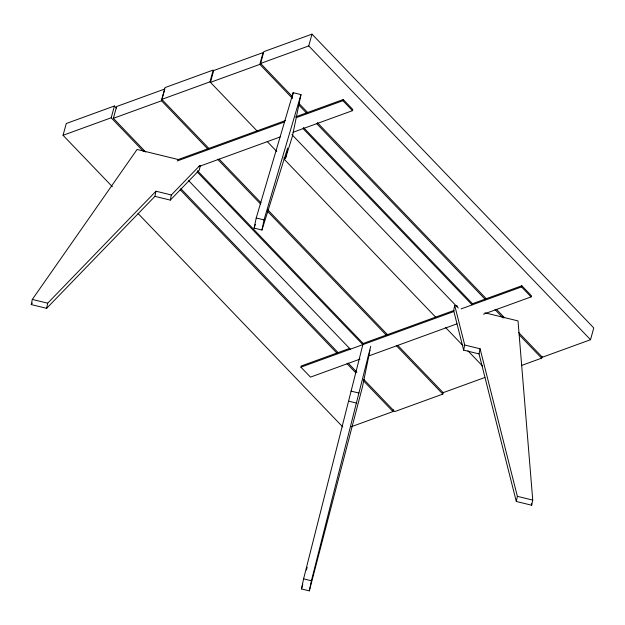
<?xml version="1.0" encoding="UTF-8"?>
<svg xmlns="http://www.w3.org/2000/svg" width="625" height="625" viewBox="0 0 625 625"><rect width="100%" height="100%" fill="white"/><g stroke="black" fill="none" stroke-linecap="round" stroke-linejoin="round"><path stroke-width="0.94" d="M199.719 165.633L171.352 194.977L155.969 191.211L154.914 196.352L46.633 308.336L31.25 304.57L32.305 299.438L137.086 149.461L178.664 159.625M46.633 308.336L47.688 303.195L155.969 191.211M154.914 196.352L170.297 200.109L171.352 194.977M200.219 165.789L199.344 170.07L170.297 200.109M285.531 158.195L287.609 148.086L261.945 230.023L254.125 228.109L256.211 218L293.156 92.688L300.977 94.602L292.422 136.219L285.531 158.195L283.797 157.773M261.945 230.023L264.023 219.906L300.977 94.602M291.992 98.367L293.156 92.688M370.008 350.109L362.43 387L309.328 590.867L301.516 588.953L303.594 578.844L363.164 343.477L197.492 170.727M309.328 590.867L311.406 580.758L370.742 346.32M457.539 306.117L454.703 305.43L453.648 310.562L463.648 350.148L479.031 353.906L516.305 501.477L531.688 505.234L532.742 500.102L518.016 320.906L484.938 312.82M463.648 350.148L464.703 345.008L454.703 305.43M479.031 353.906L480.086 348.773L464.703 345.008M516.305 501.477L517.359 496.336L480.086 348.773M301.516 588.953L302.742 584.234M306.43 570.078L307.164 567.25M112.375 186.727L63.047 135.297L66.273 123.508L114.43 105.992L116.453 108.102M63.047 135.297L111.203 117.781L114.43 105.992M113.375 118.312L116.602 106.523L164.758 89.008L161.531 100.797L113.375 118.312L145.758 152.07M161.828 99.367L165.055 87.578L213.203 70.062L209.984 81.852L161.828 99.367L209.047 148.602M259.844 64.375L263.062 52.586L213.68 70.555L210.453 82.344L259.844 64.375L292.273 98.195M292.359 96.555L260.602 63.438L263.828 51.648L311.984 34.133L593.75 327.93L590.523 339.719L542.367 357.234L518.719 332.57M260.602 63.438L308.758 45.922L311.984 34.133M296.25 117.672L342.938 100.695L343.25 99.531L352.812 109.5L352.492 110.656L292.992 132.305M359.906 359.148L310.477 377.125L300.914 367.164L301.234 366L349.75 348.352M363.164 343.477L362.852 344.633L197.172 171.891M351.172 426.773L392.969 411.57L393.469 409.758M363.641 379.258L394.672 411.609L442.828 394.102L443.328 392.281M483.492 314.195L531.094 296.883L531.414 295.719L521.852 285.758L472.422 303.734L472.148 304.883L303.102 128.625M461.117 308.891L521.531 286.914L521.852 285.758M521.484 365.492L541.609 358.172L542.102 356.359M254.125 228.109L255.297 224.383M31.25 304.57L32.367 302.977M177.562 159.797L285.578 120.508M295.648 116.844L343.25 99.531M177.242 160.961L284.352 122M198.703 166.602L280.172 136.961M362.562 343.695L454.109 310.398M300.914 367.164L453.789 311.555M368.148 356.148L456.945 323.852M484.914 377.469L443.125 392.672L397.93 345.539M256.211 218L264.023 219.906M32.305 299.438L47.688 303.195M351.008 391.117L358.82 393.031M348.93 401.227L356.742 403.141M517.359 496.336L532.742 500.102M303.594 578.844L311.406 580.758M308.758 45.922L590.523 339.719M342.938 100.695L352.492 110.656M521.531 286.914L531.094 296.883M299.117 103.594L307.906 112.758M317.359 122.617L486.289 298.758M496.422 309.32L504.531 317.773M298.352 104.539L307.141 113.695M316.602 123.562L485.523 299.695M494.984 309.555L503.094 318.008M519.305 334.922L541.609 358.172M303.422 127.461L472.461 303.719M291.906 134.594L458.258 308.039M209.984 81.852L257.203 131.086M267.211 141.523L276.766 151.484M284.102 159.133L436.133 317.656M445.594 327.523L462.945 345.609M467.891 350.773L482.508 366.008M219.164 159.148L260.984 202.758M267.734 209.797L387.805 334.992M161.531 100.797L208.078 149.328M217.523 159.172L260.695 204.188M267.438 211.227L386.164 335.016M396.281 345.562L442.828 394.102M188.672 180.664L350.305 349.195M180.836 188.648L338.008 352.531M348.125 363.078L356.898 372.227M111.203 117.781L143.633 151.594M180.125 189.641L336.883 353.094M347.023 363.664L355.805 372.82M363.234 380.57L392.969 411.57M138.055 213.5L342.789 426.977M531.523 503.297L531.688 505.234"/></g></svg>
